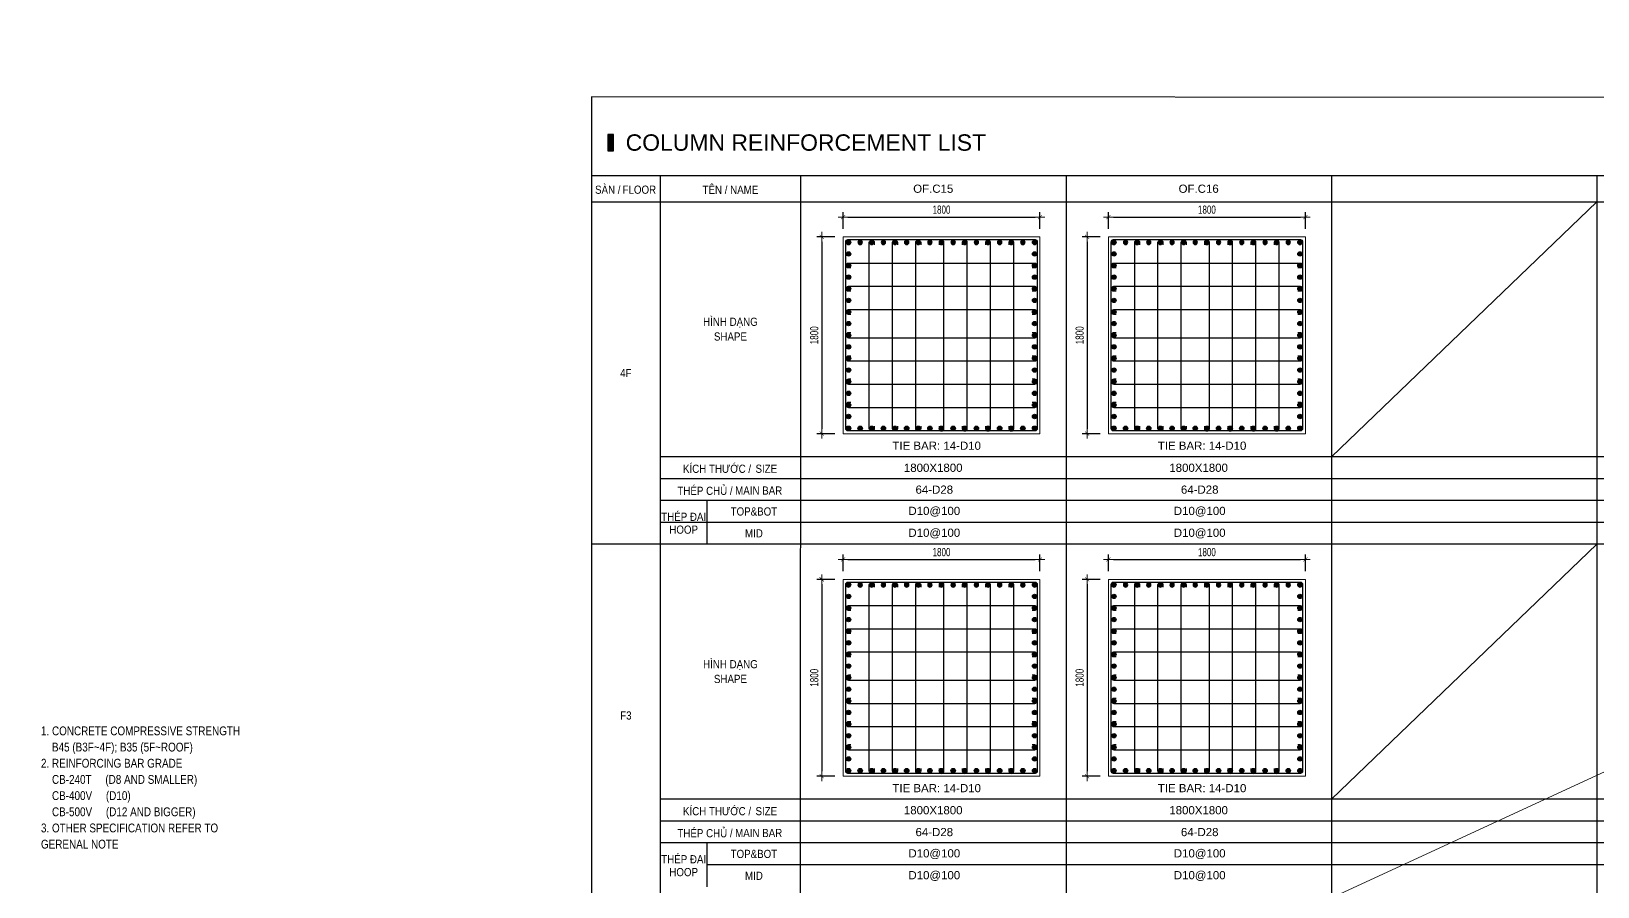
# Model space of a CAD drawing. Header units: millimetres. Extents: x 61878 to 380960, y -19809 to 191918.
# Drawn here: x 351893 to 366211, y 77389 to 85214 of the extents above; entities that cross this region are included whole.
import ezdxf
from ezdxf.enums import TextEntityAlignment as Align

# ---------------------------------------------------------------- set-up
doc = ezdxf.new("R2010")
doc.units = ezdxf.units.MM
doc.linetypes.add('CENTER2', pattern=[1.125, 0.75, -0.125, 0.125, -0.125])
doc.layers.get('Defpoints').update_dxf_attribs({"color": 151, "lineweight": 9})
for name, color, linetype in [('2', 2, 'Continuous'), ('A-ANNO-LEAD', 4, 'Continuous'), ('CEN', 1, 'CENTER2'), ('STL', 3, 'Continuous'), ('TIT1', 3, 'Continuous'), ('TXT', 3, 'Continuous')]:
    doc.layers.add(name, color=color, linetype=linetype)
for name, color, linetype, lineweight in [('NDC_S_CONTINUOUS', 3, 'Continuous', 20), ('NDC_S_DIM', 1, 'Continuous', 15), ('NDC_S_VN TEXT', 7, 'Continuous', 20)]:
    doc.layers.add(name, color=color, linetype=linetype, lineweight=lineweight)
doc.styles.add('ARIAL', font='arial.ttf', dxfattribs={"width": 0.8})
doc.styles.add('NDC_ARIAL', font='arial.ttf', dxfattribs={"width": 0.85})
doc.styles.add('NDC_DIM', font='', dxfattribs={"width": 0.75})
doc.styles.get('NDC_DIM').set_extended_font_data('Dotum')
doc.dimstyles.new('NDC_dim_30', dxfattribs={"dimscale": 30, "dimtxt": 2.5, "dimasz": 1.5, "dimexe": 1.5, "dimexo": 2.5, "dimgap": 1, "dimtad": 1, "dimdec": 0, "dimzin": 0, "dimdsep": 46, "dimtxsty": 'NDC_DIM', "dimblk": 'DIMMARK', "dimcen": 0.09, "dimdle": 1.2, "dimclrd": 1, "dimclre": 1, "dimclrt": 3, "dimadec": 0, "dimazin": 0, "dimtfac": 1, "dimtdec": 0, "dimtix": 1, "dimtofl": 0, "dimtmove": 0, "dimatfit": 3, "dimfxl": 8, "dimfxlon": 1, "dimtolj": 1, "dimtzin": 0, "dimarcsym": 0})

# ---------------------------------------------------------------- blocks, each defined once
blk = doc.blocks.new('GN')
at = {"layer": 'TIT1', "insert": (0, 0), "char_height": 81, "width": 1996.3, "attachment_point": 1, "line_spacing_factor": 1.096296, "style": 'ARIAL'}
blk.add_mtext('\\A1;1. CONCRETE COMPRESSIVE STRENGTH\\P    B45 (B3F~4F); B35 (5F~ROOF)\\P2. REINFORCING BAR GRADE\\P    CB-240T     (D8 AND SMALLER)\\P    CB-400V     (D10)\\P    CB-500V     (D12 AND BIGGER)\\P3. OTHER SPECIFICATION REFER TO GERENAL NOTE ', dxfattribs=at)
blk = doc.blocks.new('DIMMARK')
at = {"layer": 'NDC_S_DIM', "color": 1}
blk.add_line((-1.5, 0), (1, 0), dxfattribs=at)
at = {"layer": 'NDC_S_DIM', "color": 2, "const_width": 0.1}
blk.add_lwpolyline([(-0.42, -0.42), (0.42, 0.42)], dxfattribs=at)
blk = doc.blocks.new('*D1908')
at = {"layer": 'Defpoints', "color": 0, "ltscale": 40, "transparency": 16777216}
for p in [(361113, 80382), (359313, 80200), (361113, 80200)]:
    blk.add_point(p, dxfattribs=at)
at = {"layer": 'NDC_S_DIM', "color": 1, "lineweight": -2, "ltscale": 40, "transparency": 16777216}
for p, q in [((359313, 80275), (359313, 80427)), ((359358, 80382), (361068, 80382)), ((361113, 80275), (361113, 80427))]:
    blk.add_line(p, q, dxfattribs=at)
at = {"layer": 'NDC_S_DIM', "color": 1, "lineweight": -2, "ltscale": 40, "transparency": 16777216, "xscale": 45, "yscale": 45, "zscale": 45, "rotation": 180}
blk.add_blockref('DIMMARK', (359313, 80382), dxfattribs=at)
at = {"layer": 'NDC_S_DIM', "color": 1, "lineweight": -2, "ltscale": 40, "transparency": 16777216, "xscale": 45, "yscale": 45, "zscale": 45}
blk.add_blockref('DIMMARK', (361113, 80382), dxfattribs=at)
at = {"layer": 'NDC_S_DIM', "color": 3, "ltscale": 40, "transparency": 16777216, "insert": (360213, 80449), "char_height": 75, "attachment_point": 5, "style": 'NDC_DIM'}
blk.add_mtext('\\A1;1800', dxfattribs=at)
blk = doc.blocks.new('*D1909')
at = {"layer": 'Defpoints', "color": 0, "ltscale": 40, "transparency": 16777216}
for p in [(359313, 80200), (359118, 78400), (359313, 78400)]:
    blk.add_point(p, dxfattribs=at)
at = {"layer": 'NDC_S_DIM', "color": 1, "lineweight": -2, "ltscale": 40, "transparency": 16777216}
for p, q in [((359238, 80200), (359073, 80200)), ((359118, 80155), (359118, 78445)), ((359238, 78400), (359073, 78400))]:
    blk.add_line(p, q, dxfattribs=at)
at = {"layer": 'NDC_S_DIM', "color": 1, "lineweight": -2, "ltscale": 40, "transparency": 16777216, "xscale": 45, "yscale": 45, "zscale": 45}
for p, rotation in [((359118, 80200), 90), ((359118, 78400), 270)]:
    blk.add_blockref('DIMMARK', p, dxfattribs=dict(at, rotation=rotation))
at = {"layer": 'NDC_S_DIM', "color": 3, "ltscale": 40, "transparency": 16777216, "insert": (359050, 79300), "char_height": 75, "attachment_point": 5, "rotation": 90, "style": 'NDC_DIM'}
blk.add_mtext('\\A1;1800', dxfattribs=at)
blk = doc.blocks.new('8')
at = {"layer": '2'}
blk.add_hatch(color=256, dxfattribs=at).paths.add_polyline_path([(20, 0, 0.386127), (2, 20), (-2, 20, 0.386127), (-20, 0, 1)])
blk.add_circle((0, 0), 20, dxfattribs=at)
blk = doc.blocks.new('5')
at = {"layer": 'CEN', "rotation": 180}
blk.add_blockref('8', (0, 0), dxfattribs=at)
blk = doc.blocks.new('*U1857')
at = {"layer": 'STL', "xscale": -1, "rotation": 270}
blk.add_blockref('5', (0, 0), dxfattribs=at)
blk = doc.blocks.new('*U1858')
at = {"layer": 'NDC_S_DIM', "color": 0, "linetype": 'ByBlock', "lineweight": -2, "transparency": 16777216}
for p in [(308694, 70752), (308801, 70752), (308907, 70752), (309013, 70752), (309119, 70752), (309226, 70752), (309332, 70752), (309438, 70752), (309544, 70752), (309651, 70752), (309757, 70752), (309863, 70752), (309970, 70752), (310076, 70752), (310182, 70752), (310288, 70752), (310395, 70752)]:
    blk.add_blockref('*U1857', p, dxfattribs=at)
blk = doc.blocks.new('*U1867')
at = {"layer": 'STL', "xscale": -1, "rotation": 270}
blk.add_blockref('5', (0, 0), dxfattribs=at)
blk = doc.blocks.new('*U1868')
at = {"layer": 'NDC_S_DIM', "color": 0, "linetype": 'ByBlock', "lineweight": -2, "transparency": 16777216}
for p in [(308694, 70752), (308801, 70752), (308907, 70752), (309013, 70752), (309119, 70752), (309226, 70752), (309332, 70752), (309438, 70752), (309544, 70752), (309651, 70752), (309757, 70752), (309863, 70752), (309970, 70752), (310076, 70752), (310182, 70752), (310288, 70752), (310395, 70752)]:
    blk.add_blockref('*U1867', p, dxfattribs=at)
blk = doc.blocks.new('*U1869')
at = {"layer": 'STL', "xscale": -1, "rotation": 270}
blk.add_blockref('5', (0, 0), dxfattribs=at)
blk = doc.blocks.new('*U1870')
at = {"layer": 'NDC_S_DIM', "color": 0, "linetype": 'ByBlock', "lineweight": -2, "transparency": 16777216}
for p in [(308694, 70752), (308801, 70752), (308907, 70752), (309013, 70752), (309119, 70752), (309226, 70752), (309332, 70752), (309438, 70752), (309544, 70752), (309651, 70752), (309757, 70752), (309863, 70752), (309970, 70752), (310076, 70752), (310182, 70752), (310288, 70752), (310395, 70752)]:
    blk.add_blockref('*U1869', p, dxfattribs=at)
blk = doc.blocks.new('*U1855')
at = {"layer": 'STL', "xscale": -1, "rotation": 270}
blk.add_blockref('5', (0, 0), dxfattribs=at)
blk = doc.blocks.new('*U1856')
at = {"layer": 'NDC_S_DIM', "color": 0, "linetype": 'ByBlock', "lineweight": -2, "transparency": 16777216}
for p in [(308694, 70752), (308801, 70752), (308907, 70752), (309013, 70752), (309119, 70752), (309226, 70752), (309332, 70752), (309438, 70752), (309544, 70752), (309651, 70752), (309757, 70752), (309863, 70752), (309970, 70752), (310076, 70752), (310182, 70752), (310288, 70752), (310395, 70752)]:
    blk.add_blockref('*U1855', p, dxfattribs=at)
blk = doc.blocks.new('*D1910')
at = {"layer": 'Defpoints', "color": 0, "ltscale": 40, "transparency": 16777216}
for p in [(361113, 83514), (359313, 83333), (361113, 83333)]:
    blk.add_point(p, dxfattribs=at)
at = {"layer": 'NDC_S_DIM', "color": 1, "lineweight": -2, "ltscale": 40, "transparency": 16777216}
for p, q in [((359313, 83408), (359313, 83559)), ((359358, 83514), (361068, 83514)), ((361113, 83408), (361113, 83559))]:
    blk.add_line(p, q, dxfattribs=at)
at = {"layer": 'NDC_S_DIM', "color": 1, "lineweight": -2, "ltscale": 40, "transparency": 16777216, "xscale": 45, "yscale": 45, "zscale": 45, "rotation": 180}
blk.add_blockref('DIMMARK', (359313, 83514), dxfattribs=at)
at = {"layer": 'NDC_S_DIM', "color": 1, "lineweight": -2, "ltscale": 40, "transparency": 16777216, "xscale": 45, "yscale": 45, "zscale": 45}
blk.add_blockref('DIMMARK', (361113, 83514), dxfattribs=at)
at = {"layer": 'NDC_S_DIM', "color": 3, "ltscale": 40, "transparency": 16777216, "insert": (360213, 83582), "char_height": 75, "attachment_point": 5, "style": 'NDC_DIM'}
blk.add_mtext('\\A1;1800', dxfattribs=at)
blk = doc.blocks.new('*D1911')
at = {"layer": 'Defpoints', "color": 0, "ltscale": 40, "transparency": 16777216}
for p in [(359313, 83333), (359118, 81533), (359313, 81533)]:
    blk.add_point(p, dxfattribs=at)
at = {"layer": 'NDC_S_DIM', "color": 1, "lineweight": -2, "ltscale": 40, "transparency": 16777216}
for p, q in [((359238, 83333), (359073, 83333)), ((359118, 83288), (359118, 81578)), ((359238, 81533), (359073, 81533))]:
    blk.add_line(p, q, dxfattribs=at)
at = {"layer": 'NDC_S_DIM', "color": 1, "lineweight": -2, "ltscale": 40, "transparency": 16777216, "xscale": 45, "yscale": 45, "zscale": 45}
for p, rotation in [((359118, 83333), 90), ((359118, 81533), 270)]:
    blk.add_blockref('DIMMARK', p, dxfattribs=dict(at, rotation=rotation))
at = {"layer": 'NDC_S_DIM', "color": 3, "ltscale": 40, "transparency": 16777216, "insert": (359050, 82433), "char_height": 75, "attachment_point": 5, "rotation": 90, "style": 'NDC_DIM'}
blk.add_mtext('\\A1;1800', dxfattribs=at)
blk = doc.blocks.new('*U1871')
at = {"layer": 'STL', "xscale": -1, "rotation": 270}
blk.add_blockref('5', (0, 0), dxfattribs=at)
blk = doc.blocks.new('*U1872')
at = {"layer": 'NDC_S_DIM', "color": 0, "linetype": 'ByBlock', "lineweight": -2, "transparency": 16777216}
for p in [(308694, 70752), (308801, 70752), (308907, 70752), (309013, 70752), (309119, 70752), (309226, 70752), (309332, 70752), (309438, 70752), (309544, 70752), (309651, 70752), (309757, 70752), (309863, 70752), (309970, 70752), (310076, 70752), (310182, 70752), (310288, 70752), (310395, 70752)]:
    blk.add_blockref('*U1871', p, dxfattribs=at)
blk = doc.blocks.new('*U1873')
at = {"layer": 'STL', "xscale": -1, "rotation": 270}
blk.add_blockref('5', (0, 0), dxfattribs=at)
blk = doc.blocks.new('*U1874')
at = {"layer": 'NDC_S_DIM', "color": 0, "linetype": 'ByBlock', "lineweight": -2, "transparency": 16777216}
for p in [(308694, 70752), (308801, 70752), (308907, 70752), (309013, 70752), (309119, 70752), (309226, 70752), (309332, 70752), (309438, 70752), (309544, 70752), (309651, 70752), (309757, 70752), (309863, 70752), (309970, 70752), (310076, 70752), (310182, 70752), (310288, 70752), (310395, 70752)]:
    blk.add_blockref('*U1873', p, dxfattribs=at)
blk = doc.blocks.new('*U1847')
at = {"layer": 'STL', "xscale": -1, "rotation": 270}
blk.add_blockref('5', (0, 0), dxfattribs=at)
blk = doc.blocks.new('*U1848')
at = {"layer": 'NDC_S_DIM', "color": 0, "linetype": 'ByBlock', "lineweight": -2, "transparency": 16777216}
for p in [(308694, 70752), (308801, 70752), (308907, 70752), (309013, 70752), (309119, 70752), (309226, 70752), (309332, 70752), (309438, 70752), (309544, 70752), (309651, 70752), (309757, 70752), (309863, 70752), (309970, 70752), (310076, 70752), (310182, 70752), (310288, 70752), (310395, 70752)]:
    blk.add_blockref('*U1847', p, dxfattribs=at)
blk = doc.blocks.new('*U1849')
at = {"layer": 'STL', "xscale": -1, "rotation": 270}
blk.add_blockref('5', (0, 0), dxfattribs=at)
blk = doc.blocks.new('*U1850')
at = {"layer": 'NDC_S_DIM', "color": 0, "linetype": 'ByBlock', "lineweight": -2, "transparency": 16777216}
for p in [(308694, 70752), (308801, 70752), (308907, 70752), (309013, 70752), (309119, 70752), (309226, 70752), (309332, 70752), (309438, 70752), (309544, 70752), (309651, 70752), (309757, 70752), (309863, 70752), (309970, 70752), (310076, 70752), (310182, 70752), (310288, 70752), (310395, 70752)]:
    blk.add_blockref('*U1849', p, dxfattribs=at)
blk = doc.blocks.new('*D1900')
at = {"layer": 'Defpoints', "color": 0, "ltscale": 40, "transparency": 16777216}
for p in [(363539, 80382), (361739, 80200), (363539, 80200)]:
    blk.add_point(p, dxfattribs=at)
at = {"layer": 'NDC_S_DIM', "color": 1, "lineweight": -2, "ltscale": 40, "transparency": 16777216}
for p, q in [((361739, 80275), (361739, 80427)), ((361784, 80382), (363494, 80382)), ((363539, 80275), (363539, 80427))]:
    blk.add_line(p, q, dxfattribs=at)
at = {"layer": 'NDC_S_DIM', "color": 1, "lineweight": -2, "ltscale": 40, "transparency": 16777216, "xscale": 45, "yscale": 45, "zscale": 45, "rotation": 180}
blk.add_blockref('DIMMARK', (361739, 80382), dxfattribs=at)
at = {"layer": 'NDC_S_DIM', "color": 1, "lineweight": -2, "ltscale": 40, "transparency": 16777216, "xscale": 45, "yscale": 45, "zscale": 45}
blk.add_blockref('DIMMARK', (363539, 80382), dxfattribs=at)
at = {"layer": 'NDC_S_DIM', "color": 3, "ltscale": 40, "transparency": 16777216, "insert": (362639, 80449), "char_height": 75, "attachment_point": 5, "style": 'NDC_DIM'}
blk.add_mtext('\\A1;1800', dxfattribs=at)
blk = doc.blocks.new('*D1901')
at = {"layer": 'Defpoints', "color": 0, "ltscale": 40, "transparency": 16777216}
for p in [(361739, 80200), (361544, 78400), (361739, 78400)]:
    blk.add_point(p, dxfattribs=at)
at = {"layer": 'NDC_S_DIM', "color": 1, "lineweight": -2, "ltscale": 40, "transparency": 16777216}
for p, q in [((361664, 80200), (361499, 80200)), ((361544, 80155), (361544, 78445)), ((361664, 78400), (361499, 78400))]:
    blk.add_line(p, q, dxfattribs=at)
at = {"layer": 'NDC_S_DIM', "color": 1, "lineweight": -2, "ltscale": 40, "transparency": 16777216, "xscale": 45, "yscale": 45, "zscale": 45}
for p, rotation in [((361544, 80200), 90), ((361544, 78400), 270)]:
    blk.add_blockref('DIMMARK', p, dxfattribs=dict(at, rotation=rotation))
at = {"layer": 'NDC_S_DIM', "color": 3, "ltscale": 40, "transparency": 16777216, "insert": (361476, 79300), "char_height": 75, "attachment_point": 5, "rotation": 90, "style": 'NDC_DIM'}
blk.add_mtext('\\A1;1800', dxfattribs=at)
blk = doc.blocks.new('*U1881')
at = {"layer": 'STL', "xscale": -1, "rotation": 270}
blk.add_blockref('5', (0, 0), dxfattribs=at)
blk = doc.blocks.new('*U1882')
at = {"layer": 'NDC_S_DIM', "color": 0, "linetype": 'ByBlock', "lineweight": -2, "transparency": 16777216}
for p in [(308694, 70752), (308801, 70752), (308907, 70752), (309013, 70752), (309119, 70752), (309226, 70752), (309332, 70752), (309438, 70752), (309544, 70752), (309651, 70752), (309757, 70752), (309863, 70752), (309970, 70752), (310076, 70752), (310182, 70752), (310288, 70752), (310395, 70752)]:
    blk.add_blockref('*U1881', p, dxfattribs=at)
blk = doc.blocks.new('*U1891')
at = {"layer": 'STL', "xscale": -1, "rotation": 270}
blk.add_blockref('5', (0, 0), dxfattribs=at)
blk = doc.blocks.new('*U1892')
at = {"layer": 'NDC_S_DIM', "color": 0, "linetype": 'ByBlock', "lineweight": -2, "transparency": 16777216}
for p in [(308694, 70752), (308801, 70752), (308907, 70752), (309013, 70752), (309119, 70752), (309226, 70752), (309332, 70752), (309438, 70752), (309544, 70752), (309651, 70752), (309757, 70752), (309863, 70752), (309970, 70752), (310076, 70752), (310182, 70752), (310288, 70752), (310395, 70752)]:
    blk.add_blockref('*U1891', p, dxfattribs=at)
blk = doc.blocks.new('*U1851')
at = {"layer": 'STL', "xscale": -1, "rotation": 270}
blk.add_blockref('5', (0, 0), dxfattribs=at)
blk = doc.blocks.new('*U1852')
at = {"layer": 'NDC_S_DIM', "color": 0, "linetype": 'ByBlock', "lineweight": -2, "transparency": 16777216}
for p in [(308694, 70752), (308801, 70752), (308907, 70752), (309013, 70752), (309119, 70752), (309226, 70752), (309332, 70752), (309438, 70752), (309544, 70752), (309651, 70752), (309757, 70752), (309863, 70752), (309970, 70752), (310076, 70752), (310182, 70752), (310288, 70752), (310395, 70752)]:
    blk.add_blockref('*U1851', p, dxfattribs=at)
blk = doc.blocks.new('*U1853')
at = {"layer": 'STL', "xscale": -1, "rotation": 270}
blk.add_blockref('5', (0, 0), dxfattribs=at)
blk = doc.blocks.new('*U1854')
at = {"layer": 'NDC_S_DIM', "color": 0, "linetype": 'ByBlock', "lineweight": -2, "transparency": 16777216}
for p in [(308694, 70752), (308801, 70752), (308907, 70752), (309013, 70752), (309119, 70752), (309226, 70752), (309332, 70752), (309438, 70752), (309544, 70752), (309651, 70752), (309757, 70752), (309863, 70752), (309970, 70752), (310076, 70752), (310182, 70752), (310288, 70752), (310395, 70752)]:
    blk.add_blockref('*U1853', p, dxfattribs=at)
blk = doc.blocks.new('*D1902')
at = {"layer": 'Defpoints', "color": 0, "ltscale": 40, "transparency": 16777216}
for p in [(363539, 83514), (361739, 83333), (363539, 83333)]:
    blk.add_point(p, dxfattribs=at)
at = {"layer": 'NDC_S_DIM', "color": 1, "lineweight": -2, "ltscale": 40, "transparency": 16777216}
for p, q in [((361739, 83408), (361739, 83559)), ((361784, 83514), (363494, 83514)), ((363539, 83408), (363539, 83559))]:
    blk.add_line(p, q, dxfattribs=at)
at = {"layer": 'NDC_S_DIM', "color": 1, "lineweight": -2, "ltscale": 40, "transparency": 16777216, "xscale": 45, "yscale": 45, "zscale": 45, "rotation": 180}
blk.add_blockref('DIMMARK', (361739, 83514), dxfattribs=at)
at = {"layer": 'NDC_S_DIM', "color": 1, "lineweight": -2, "ltscale": 40, "transparency": 16777216, "xscale": 45, "yscale": 45, "zscale": 45}
blk.add_blockref('DIMMARK', (363539, 83514), dxfattribs=at)
at = {"layer": 'NDC_S_DIM', "color": 3, "ltscale": 40, "transparency": 16777216, "insert": (362639, 83582), "char_height": 75, "attachment_point": 5, "style": 'NDC_DIM'}
blk.add_mtext('\\A1;1800', dxfattribs=at)
blk = doc.blocks.new('*D1903')
at = {"layer": 'Defpoints', "color": 0, "ltscale": 40, "transparency": 16777216}
for p in [(361739, 83333), (361544, 81533), (361739, 81533)]:
    blk.add_point(p, dxfattribs=at)
at = {"layer": 'NDC_S_DIM', "color": 1, "lineweight": -2, "ltscale": 40, "transparency": 16777216}
for p, q in [((361664, 83333), (361499, 83333)), ((361544, 83288), (361544, 81578)), ((361664, 81533), (361499, 81533))]:
    blk.add_line(p, q, dxfattribs=at)
at = {"layer": 'NDC_S_DIM', "color": 1, "lineweight": -2, "ltscale": 40, "transparency": 16777216, "xscale": 45, "yscale": 45, "zscale": 45}
for p, rotation in [((361544, 83333), 90), ((361544, 81533), 270)]:
    blk.add_blockref('DIMMARK', p, dxfattribs=dict(at, rotation=rotation))
at = {"layer": 'NDC_S_DIM', "color": 3, "ltscale": 40, "transparency": 16777216, "insert": (361476, 82433), "char_height": 75, "attachment_point": 5, "rotation": 90, "style": 'NDC_DIM'}
blk.add_mtext('\\A1;1800', dxfattribs=at)
blk = doc.blocks.new('*U1877')
at = {"layer": 'STL', "xscale": -1, "rotation": 270}
blk.add_blockref('5', (0, 0), dxfattribs=at)
blk = doc.blocks.new('*U1878')
at = {"layer": 'NDC_S_DIM', "color": 0, "linetype": 'ByBlock', "lineweight": -2, "transparency": 16777216}
for p in [(308694, 70752), (308801, 70752), (308907, 70752), (309013, 70752), (309119, 70752), (309226, 70752), (309332, 70752), (309438, 70752), (309544, 70752), (309651, 70752), (309757, 70752), (309863, 70752), (309970, 70752), (310076, 70752), (310182, 70752), (310288, 70752), (310395, 70752)]:
    blk.add_blockref('*U1877', p, dxfattribs=at)
blk = doc.blocks.new('*U1883')
at = {"layer": 'STL', "xscale": -1, "rotation": 270}
blk.add_blockref('5', (0, 0), dxfattribs=at)
blk = doc.blocks.new('*U1884')
at = {"layer": 'NDC_S_DIM', "color": 0, "linetype": 'ByBlock', "lineweight": -2, "transparency": 16777216}
for p in [(308694, 70752), (308801, 70752), (308907, 70752), (309013, 70752), (309119, 70752), (309226, 70752), (309332, 70752), (309438, 70752), (309544, 70752), (309651, 70752), (309757, 70752), (309863, 70752), (309970, 70752), (310076, 70752), (310182, 70752), (310288, 70752), (310395, 70752)]:
    blk.add_blockref('*U1883', p, dxfattribs=at)
blk = doc.blocks.new('*U1895')
at = {"layer": 'STL', "xscale": -1, "rotation": 270}
blk.add_blockref('5', (0, 0), dxfattribs=at)
blk = doc.blocks.new('*U1896')
at = {"layer": 'NDC_S_DIM', "color": 0, "linetype": 'ByBlock', "lineweight": -2, "transparency": 16777216}
for p in [(308694, 70752), (308801, 70752), (308907, 70752), (309013, 70752), (309119, 70752), (309226, 70752), (309332, 70752), (309438, 70752), (309544, 70752), (309651, 70752), (309757, 70752), (309863, 70752), (309970, 70752), (310076, 70752), (310182, 70752), (310288, 70752), (310395, 70752)]:
    blk.add_blockref('*U1895', p, dxfattribs=at)
blk = doc.blocks.new('*U1875')
at = {"layer": 'STL', "xscale": -1, "rotation": 270}
blk.add_blockref('5', (0, 0), dxfattribs=at)
blk = doc.blocks.new('*U1876')
at = {"layer": 'NDC_S_DIM', "color": 0, "linetype": 'ByBlock', "lineweight": -2, "transparency": 16777216}
for p in [(308694, 70752), (308801, 70752), (308907, 70752), (309013, 70752), (309119, 70752), (309226, 70752), (309332, 70752), (309438, 70752), (309544, 70752), (309651, 70752), (309757, 70752), (309863, 70752), (309970, 70752), (310076, 70752), (310182, 70752), (310288, 70752), (310395, 70752)]:
    blk.add_blockref('*U1875', p, dxfattribs=at)

msp = doc.modelspace()

# ---------------------------------------------------------------- hatches: boundary and pattern name
at = {"layer": 'TXT'}
msp.add_hatch(color=7, dxfattribs=at).paths.add_polyline_path([(357213.7, 84119), (357213.7, 84269), (357163.7, 84269), (357163.7, 84119)])

# ---------------------------------------------------------------- linework, layer by layer
at = {"layer": '2', "lineweight": -2, "ltscale": 1000}
for points in [[(361088, 83287.8), (361088, 81577.8, -0.4142136), (361068, 81557.8), (359358, 81557.8, -0.4142136), (359338, 81577.8), (359338, 83287.8, -0.4142136), (359358, 83307.8), (361068, 83307.8, -0.4142136)], [(363514.1, 83287.8), (363514.1, 81577.8, -0.4142136), (363494.1, 81557.8), (361784.1, 81557.8, -0.4142136), (361764.1, 81577.8), (361764.1, 83287.8, -0.4142136), (361784.1, 83307.8), (363494.1, 83307.8, -0.4142136)], [(361088, 80155.1), (361088, 78445.1, -0.4142136), (361068, 78425.1), (359358, 78425.1, -0.4142136), (359338, 78445.1), (359338, 80155.1, -0.4142136), (359358, 80175.1), (361068, 80175.1, -0.4142136)], [(363514.1, 80155.1), (363514.1, 78445.1, -0.4142136), (363494.1, 78425.1), (361784.1, 78425.1, -0.4142136), (361764.1, 78445.1), (361764.1, 80155.1, -0.4142136), (361784.1, 80175.1), (363494.1, 80175.1, -0.4142136)]]:
    msp.add_lwpolyline(points, format="xyb", close=True, dxfattribs=at)
at = {"layer": '2'}
for points in [[(359597.8, 81602.5), (359597.8, 81580.3, -1), (359552.8, 81580.3), (359552.8, 83282.3, -1), (359597.8, 83282.3), (359597.8, 83260.2)], [(359810.4, 81602.5), (359810.4, 81580.3, -1), (359765.4, 81580.3), (359765.4, 83282.3, -1), (359810.4, 83282.3), (359810.4, 83260.2)], [(360022.9, 81602.5), (360022.9, 81580.3, -1), (359977.9, 81580.3), (359977.9, 83282.3, -1), (360022.9, 83282.3), (360022.9, 83260.2)], [(360190.5, 81602.5), (360190.5, 81580.3, 1), (360235.5, 81580.3), (360235.5, 83282.3, 1), (360190.5, 83282.3), (360190.5, 83260.2)], [(360403, 81602.5), (360403, 81580.3, 1), (360448.1, 81580.3), (360448.1, 83282.3, 1), (360403, 83282.3), (360403, 83260.2)], [(360615.6, 81602.5), (360615.6, 81580.3, 1), (360660.6, 81580.3), (360660.6, 83282.3, 1), (360615.6, 83282.3), (360615.6, 83260.2)], [(360828.2, 81602.5), (360828.2, 81580.3, 1), (360873.2, 81580.3), (360873.2, 83282.3, 1), (360828.2, 83282.3), (360828.2, 83260.2)], [(362023.9, 81602.5), (362023.9, 81580.3, -1), (361978.9, 81580.3), (361978.9, 83282.3, -1), (362023.9, 83282.3), (362023.9, 83260.2)], [(362236.5, 81602.5), (362236.5, 81580.3, -1), (362191.5, 81580.3), (362191.5, 83282.3, -1), (362236.5, 83282.3), (362236.5, 83260.2)], [(362449, 81602.5), (362449, 81580.3, -1), (362404, 81580.3), (362404, 83282.3, -1), (362449, 83282.3), (362449, 83260.2)], [(362616.6, 81602.5), (362616.6, 81580.3, 1), (362661.6, 81580.3), (362661.6, 83282.3, 1), (362616.6, 83282.3), (362616.6, 83260.2)], [(362829.1, 81602.5), (362829.1, 81580.3, 1), (362874.2, 81580.3), (362874.2, 83282.3, 1), (362829.1, 83282.3), (362829.1, 83260.2)], [(363041.7, 81602.5), (363041.7, 81580.3, 1), (363086.7, 81580.3), (363086.7, 83282.3, 1), (363041.7, 83282.3), (363041.7, 83260.2)], [(363254.2, 81602.5), (363254.2, 81580.3, 1), (363299.3, 81580.3), (363299.3, 83282.3, 1), (363254.2, 83282.3), (363254.2, 83260.2)], [(359384.9, 83048.7), (359362.8, 83048.7, -1), (359362.8, 83093.8), (361064.8, 83093.8, -1), (361064.8, 83048.7), (361042.7, 83048.7)], [(361811, 83048.7), (361788.9, 83048.7, -1), (361788.9, 83093.8), (363490.9, 83093.8, -1), (363490.9, 83048.7), (363468.8, 83048.7)], [(359384.9, 82836.2), (359362.8, 82836.2, -1), (359362.8, 82881.2), (361064.8, 82881.2, -1), (361064.8, 82836.2), (361042.7, 82836.2)], [(361811, 82836.2), (361788.9, 82836.2, -1), (361788.9, 82881.2), (363490.9, 82881.2, -1), (363490.9, 82836.2), (363468.8, 82836.2)], [(359384.9, 82623.6), (359362.8, 82623.6, -1), (359362.8, 82668.6), (361064.8, 82668.6, -1), (361064.8, 82623.6), (361042.7, 82623.6)], [(361811, 82623.6), (361788.9, 82623.6, -1), (361788.9, 82668.6), (363490.9, 82668.6, -1), (363490.9, 82623.6), (363468.8, 82623.6)], [(359384.9, 82456.1), (359362.8, 82456.1, 1), (359362.8, 82411.1), (361064.8, 82411.1, 1), (361064.8, 82456.1), (361042.7, 82456.1)], [(361811, 82456.1), (361788.9, 82456.1, 1), (361788.9, 82411.1), (363490.9, 82411.1, 1), (363490.9, 82456.1), (363468.8, 82456.1)], [(359384.9, 82243.5), (359362.8, 82243.5, 1), (359362.8, 82198.5), (361064.8, 82198.5, 1), (361064.8, 82243.5), (361042.7, 82243.5)], [(361811, 82243.5), (361788.9, 82243.5, 1), (361788.9, 82198.5), (363490.9, 82198.5, 1), (363490.9, 82243.5), (363468.8, 82243.5)], [(359384.9, 82031), (359362.8, 82031, 1), (359362.8, 81985.9), (361064.8, 81985.9, 1), (361064.8, 82031), (361042.7, 82031)], [(361811, 82031), (361788.9, 82031, 1), (361788.9, 81985.9), (363490.9, 81985.9, 1), (363490.9, 82031), (363468.8, 82031)], [(359384.9, 81818.4), (359362.8, 81818.4, 1), (359362.8, 81773.4), (361064.8, 81773.4, 1), (361064.8, 81818.4), (361042.7, 81818.4)], [(361811, 81818.4), (361788.9, 81818.4, 1), (361788.9, 81773.4), (363490.9, 81773.4, 1), (363490.9, 81818.4), (363468.8, 81818.4)], [(359597.8, 78469.8), (359597.8, 78447.6, -1), (359552.8, 78447.6), (359552.8, 80149.6, -1), (359597.8, 80149.6), (359597.8, 80127.5)], [(359810.4, 78469.8), (359810.4, 78447.6, -1), (359765.4, 78447.6), (359765.4, 80149.6, -1), (359810.4, 80149.6), (359810.4, 80127.5)], [(360022.9, 78469.8), (360022.9, 78447.6, -1), (359977.9, 78447.6), (359977.9, 80149.6, -1), (360022.9, 80149.6), (360022.9, 80127.5)], [(360190.5, 78469.8), (360190.5, 78447.6, 1), (360235.5, 78447.6), (360235.5, 80149.6, 1), (360190.5, 80149.6), (360190.5, 80127.5)], [(360403, 78469.8), (360403, 78447.6, 1), (360448.1, 78447.6), (360448.1, 80149.6, 1), (360403, 80149.6), (360403, 80127.5)], [(360615.6, 78469.8), (360615.6, 78447.6, 1), (360660.6, 78447.6), (360660.6, 80149.6, 1), (360615.6, 80149.6), (360615.6, 80127.5)], [(360828.2, 78469.8), (360828.2, 78447.6, 1), (360873.2, 78447.6), (360873.2, 80149.6, 1), (360828.2, 80149.6), (360828.2, 80127.5)], [(362023.9, 78469.8), (362023.9, 78447.6, -1), (361978.9, 78447.6), (361978.9, 80149.6, -1), (362023.9, 80149.6), (362023.9, 80127.5)], [(362236.5, 78469.8), (362236.5, 78447.6, -1), (362191.5, 78447.6), (362191.5, 80149.6, -1), (362236.5, 80149.6), (362236.5, 80127.5)], [(362449, 78469.8), (362449, 78447.6, -1), (362404, 78447.6), (362404, 80149.6, -1), (362449, 80149.6), (362449, 80127.5)], [(362616.6, 78469.8), (362616.6, 78447.6, 1), (362661.6, 78447.6), (362661.6, 80149.6, 1), (362616.6, 80149.6), (362616.6, 80127.5)], [(362829.1, 78469.8), (362829.1, 78447.6, 1), (362874.2, 78447.6), (362874.2, 80149.6, 1), (362829.1, 80149.6), (362829.1, 80127.5)], [(363041.7, 78469.8), (363041.7, 78447.6, 1), (363086.7, 78447.6), (363086.7, 80149.6, 1), (363041.7, 80149.6), (363041.7, 80127.5)], [(363254.2, 78469.8), (363254.2, 78447.6, 1), (363299.3, 78447.6), (363299.3, 80149.6, 1), (363254.2, 80149.6), (363254.2, 80127.5)], [(359384.9, 79916), (359362.8, 79916, -1), (359362.8, 79961.1), (361064.8, 79961.1, -1), (361064.8, 79916), (361042.7, 79916)], [(361811, 79916), (361788.9, 79916, -1), (361788.9, 79961.1), (363490.9, 79961.1, -1), (363490.9, 79916), (363468.8, 79916)], [(359384.9, 79703.5), (359362.8, 79703.5, -1), (359362.8, 79748.5), (361064.8, 79748.5, -1), (361064.8, 79703.5), (361042.7, 79703.5)], [(361811, 79703.5), (361788.9, 79703.5, -1), (361788.9, 79748.5), (363490.9, 79748.5, -1), (363490.9, 79703.5), (363468.8, 79703.5)], [(359384.9, 79490.9), (359362.8, 79490.9, -1), (359362.8, 79535.9), (361064.8, 79535.9, -1), (361064.8, 79490.9), (361042.7, 79490.9)], [(361811, 79490.9), (361788.9, 79490.9, -1), (361788.9, 79535.9), (363490.9, 79535.9, -1), (363490.9, 79490.9), (363468.8, 79490.9)], [(359384.9, 79323.4), (359362.8, 79323.4, 1), (359362.8, 79278.4), (361064.8, 79278.4, 1), (361064.8, 79323.4), (361042.7, 79323.4)], [(361811, 79323.4), (361788.9, 79323.4, 1), (361788.9, 79278.4), (363490.9, 79278.4, 1), (363490.9, 79323.4), (363468.8, 79323.4)], [(359384.9, 79110.8), (359362.8, 79110.8, 1), (359362.8, 79065.8), (361064.8, 79065.8, 1), (361064.8, 79110.8), (361042.7, 79110.8)], [(361811, 79110.8), (361788.9, 79110.8, 1), (361788.9, 79065.8), (363490.9, 79065.8, 1), (363490.9, 79110.8), (363468.8, 79110.8)], [(359384.9, 78898.3), (359362.8, 78898.3, 1), (359362.8, 78853.2), (361064.8, 78853.2, 1), (361064.8, 78898.3), (361042.7, 78898.3)], [(361811, 78898.3), (361788.9, 78898.3, 1), (361788.9, 78853.2), (363490.9, 78853.2, 1), (363490.9, 78898.3), (363468.8, 78898.3)], [(359384.9, 78685.7), (359362.8, 78685.7, 1), (359362.8, 78640.7), (361064.8, 78640.7, 1), (361064.8, 78685.7), (361042.7, 78685.7)], [(361811, 78685.7), (361788.9, 78685.7, 1), (361788.9, 78640.7), (363490.9, 78640.7, 1), (363490.9, 78685.7), (363468.8, 78685.7)]]:
    msp.add_lwpolyline(points, format="xyb", dxfattribs=at)
at = {"layer": 'A-ANNO-LEAD'}
msp.add_lwpolyline([(357013.7, 67994), (378348.7, 67980.8), (378348.7, 84600.8), (357013.7, 84614)], close=True, dxfattribs=at)
at = {"layer": 'Defpoints', "ltscale": 40}
msp.add_line((302635, 49083.4), (380959.6, 85214), dxfattribs=at)
at = {"layer": 'NDC_S_CONTINUOUS', "ltscale": 70}
for points in [[(361113, 83332.8), (361113, 81532.8), (359313, 81532.8), (359313, 83332.8), (361113, 83332.8)], [(363539.1, 83332.8), (363539.1, 81532.8), (361739.1, 81532.8), (361739.1, 83332.8), (363539.1, 83332.8)], [(361113, 80200.1), (361113, 78400.1), (359313, 78400.1), (359313, 80200.1), (361113, 80200.1)], [(363539.1, 80200.1), (363539.1, 78400.1), (361739.1, 78400.1), (361739.1, 80200.1), (363539.1, 80200.1)]]:
    msp.add_lwpolyline(points, dxfattribs=at)
at = {"layer": 'TIT1', "color": 2}
msp.add_line((357013.7, 83894), (378348.7, 83894), dxfattribs=at)
at = {"layer": 'TIT1'}
for p, q in [((357641.6, 83894), (357641.6, 67994)), ((358925.5, 67994), (358925.6, 83894)), ((361351.6, 83894), (361351.6, 67994)), ((363777.7, 83894), (363777.7, 67994)), ((366203.8, 83894), (366203.8, 67994)), ((357013.7, 83654), (378348.7, 83654)), ((378348.7, 80521.3), (357013.7, 80521.3))]:
    msp.add_line(p, q, dxfattribs=at)
at = {"layer": 'TIT1', "color": 8}
for p, q in [((378348.7, 81321.3), (357641.6, 81321.3)), ((378348.7, 81121.3), (357641.6, 81121.3)), ((378348.7, 80921.3), (357641.6, 80921.3)), ((358070.8, 80521.3), (358070.8, 80921.3)), ((378348.7, 80721.3), (357641.6, 80721.3)), ((378348.7, 78188.6), (357641.6, 78188.6)), ((378348.7, 77988.6), (357641.6, 77988.6)), ((378348.7, 77788.6), (357641.6, 77788.6)), ((358070.8, 77388.6), (358070.8, 77788.6)), ((378348.7, 77588.6), (358070.8, 77588.6))]:
    msp.add_line(p, q, dxfattribs=at)
for points in [[(366203.8, 83654), (363777.7, 81321.3)], [(366203.8, 80521.3), (363777.7, 78188.6)]]:
    msp.add_lwpolyline(points, dxfattribs=at)
at = {"layer": 'TXT', "color": 7}
msp.add_lwpolyline([(357213.7, 84119), (357213.7, 84269), (357163.7, 84269), (357163.7, 84119)], close=True, dxfattribs=at)
msp.add_lwpolyline([(357213.7, 84119), (357213.7, 84269), (357163.7, 84269), (357163.7, 84119)], close=True, dxfattribs=at)

# ---------------------------------------------------------------- block references
at = {"layer": 'NDC_S_DIM', "xscale": -1}
for name, p, rotation in [('*U1848', (288611.2, -227110.9), 270), ('*U1850', (290311.7, -227110.9), 270), ('*U1896', (291037.3, -227110.9), 270), ('*U1876', (292737.8, -227110.9), 270), ('*U1874', (50668.5, 152334.9), 180), ('*U1884', (53094.6, 152334.9), 180), ('*U1870', (288611.2, -230243.6), 270), ('*U1856', (290311.7, -230243.6), 270), ('*U1852', (291037.3, -230243.6), 270), ('*U1854', (292737.8, -230243.6), 270), ('*U1868', (50668.5, 149202.2), 180), ('*U1892', (53094.6, 149202.2), 180)]:
    msp.add_blockref(name, p, dxfattribs=dict(at, rotation=rotation))
at = {"layer": 'NDC_S_DIM'}
for name, p in [('*U1872', (50668.5, 12530.8)), ('*U1878', (53094.6, 12530.8)), ('*U1858', (50668.5, 9398.1)), ('*U1882', (53094.6, 9398.1)), ('GN', (351981.1, 78854.5)), ('GN', (351981.1, 78854.5))]:
    msp.add_blockref(name, p, dxfattribs=at)

# ---------------------------------------------------------------- texts
at = {"layer": 'NDC_S_VN TEXT', "style": 'NDC_ARIAL', "width": 0.85}
for s, p in [('SÀN /', (357162.3, 83774)), ('HÌNH DẠNG', (358283.6, 82558.3)), ('KÍCH THƯỚC /', (358161.2, 81221.3)), ('THÉP CHỦ /', (358051.1, 81021.3)), ('THÉP ĐAI', (357856.3, 80782.3)), ('HÌNH DẠNG', (358283.6, 79425.6)), ('KÍCH THƯỚC /', (358161.2, 78088.6)), ('THÉP CHỦ /', (358051.1, 77888.6)), ('THÉP ĐAI', (357856.3, 77649.6))]:
    msp.add_text(s, height=75, dxfattribs=at).set_placement(p, align=Align.MIDDLE)
at = {"layer": 'TIT1', "style": 'NDC_ARIAL', "width": 0.85}
for s, p in [('FLOOR', (357450.8, 83765.2)), ('TÊN / NAME', (358283.6, 83774)), ('SHAPE', (358283.6, 82422)), ('4F', (357327.7, 82087.6)), ('SIZE', (358611.7, 81212.4)), ('MAIN BAR', (358542, 81012.4)), ('TOP&BOT', (358498.2, 80821.3)), ('HOOP', (357856.3, 80655)), ('MID', (358498.2, 80621.3)), ('SHAPE', (358283.6, 79289.3)), ('F3', (357327.7, 78954.9)), ('SIZE', (358611.7, 78079.7)), ('MAIN BAR', (358542, 77879.7)), ('TOP&BOT', (358498.2, 77688.6)), ('HOOP', (357856.3, 77522.3)), ('MID', (358498.2, 77488.6))]:
    msp.add_text(s, height=75, dxfattribs=at).set_placement(p, align=Align.MIDDLE)
at = {"layer": 'TIT1', "color": 2, "style": 'NDC_ARIAL'}
for s, p in [('OF.C15', (360137.6, 83774)), ('OF.C16', (362563.7, 83774))]:
    msp.add_text(s, height=75, dxfattribs=at).set_placement(p, align=Align.MIDDLE)
at = {"layer": 'TIT1', "style": 'NDC_ARIAL'}
for s, p in [('TIE BAR: 14-D10', (360168.9, 81423)), ('TIE BAR: 14-D10', (362595, 81423)), ('64-D28', (360147.1, 81021.1)), ('64-D28', (362573.2, 81021.1)), ('D10@100', (360147.1, 80821.1)), ('D10@100', (362573.2, 80821.1)), ('D10@100', (360147.1, 80621.1)), ('D10@100', (362573.2, 80621.1)), ('TIE BAR: 14-D10', (360168.9, 78290.3)), ('TIE BAR: 14-D10', (362595, 78290.3)), ('64-D28', (360147.1, 77888.4)), ('64-D28', (362573.2, 77888.4)), ('D10@100', (360147.1, 77688.4)), ('D10@100', (362573.2, 77688.4)), ('D10@100', (360147.1, 77488.4)), ('D10@100', (362573.2, 77488.4))]:
    msp.add_text(s, height=75, dxfattribs=at).set_placement(p, align=Align.MIDDLE)
at = {"layer": 'TIT1', "color": 6, "style": 'NDC_ARIAL'}
for p in [(360137.1, 81221.1), (362563.2, 81221.1), (360137.1, 78088.4), (362563.2, 78088.4)]:
    msp.add_text('1800X1800', height=75, dxfattribs=at).set_placement(p, align=Align.MIDDLE)
at = {"layer": 'TXT', "color": 3, "style": 'ARIAL'}
msp.add_text('COLUMN REINFORCEMENT LIST', height=150, dxfattribs=at).set_placement((357325.9, 84121.3))

# ---------------------------------------------------------------- dimensions: what is measured, and where the dimension line sits
at = {"layer": 'NDC_S_DIM', "ltscale": 40}
for base, p1, p2, picture, middle in [((361113, 83514.4), (359313, 83332.8), (361113, 83332.8), '*D1910', (360213, 83582)), ((363539.1, 83514.4), (361739.1, 83332.8), (363539.1, 83332.8), '*D1902', (362639.1, 83582)), ((361113, 80381.7), (359313, 80200.1), (361113, 80200.1), '*D1908', (360213, 80449.3)), ((363539.1, 80381.7), (361739.1, 80200.1), (363539.1, 80200.1), '*D1900', (362639.1, 80449.3))]:
    dim = msp.add_linear_dim(base=base, p1=p1, p2=p2, dimstyle='NDC_dim_30', dxfattribs=at)
    dim.commit()
    dim.dimension.update_dxf_attribs({"geometry": picture, "text_midpoint": middle})
for base, p1, p2, picture, middle in [((359117.6, 81532.8), (359313, 83332.8), (359313, 81532.8), '*D1911', (359050.1, 82432.8)), ((361543.7, 81532.8), (361739.1, 83332.8), (361739.1, 81532.8), '*D1903', (361476.2, 82432.8)), ((359117.6, 78400.1), (359313, 80200.1), (359313, 78400.1), '*D1909', (359050.1, 79300.1)), ((361543.7, 78400.1), (361739.1, 80200.1), (361739.1, 78400.1), '*D1901', (361476.2, 79300.1))]:
    dim = msp.add_linear_dim(base=base, p1=p1, p2=p2, angle=90, dimstyle='NDC_dim_30', dxfattribs=at)
    dim.commit()
    dim.dimension.update_dxf_attribs({"geometry": picture, "text_midpoint": middle})

doc.saveas('drawing.dxf')
